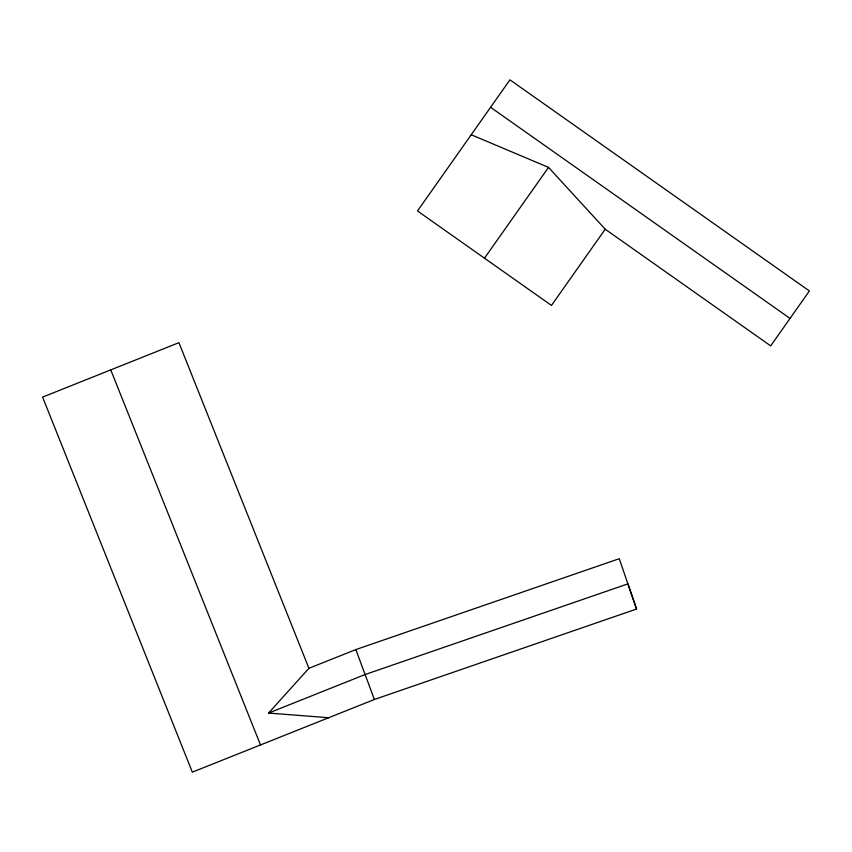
<?xml version="1.0" encoding="UTF-8"?>
<svg xmlns="http://www.w3.org/2000/svg" width="852" height="852" viewBox="0 0 852 852"><rect width="100%" height="100%" fill="white"/><g stroke="black" fill="none" stroke-linecap="round" stroke-linejoin="round"><path stroke-width="1.28" d="M484.49 258.199L548.518 167.386L471.231 134.754M605.218 229.22L551.478 305.431L417.491 210.966L509.943 79.843L809.4 290.969L770.687 345.88L605.218 229.22L548.518 167.386M328.659 717.735L268.582 713.06L308.925 668.298L355.87 649.565L619.244 558.71L636.561 609.031L374.379 699.481L192.339 772.157L42.6 397.107L178.92 342.674L308.925 668.298M268.582 713.06L365.146 674.518L627.924 583.865L636.561 609.031M355.827 649.575L374.379 699.481M490.582 107.299L790.038 318.424M110.76 369.896L260.499 744.946"/></g></svg>
